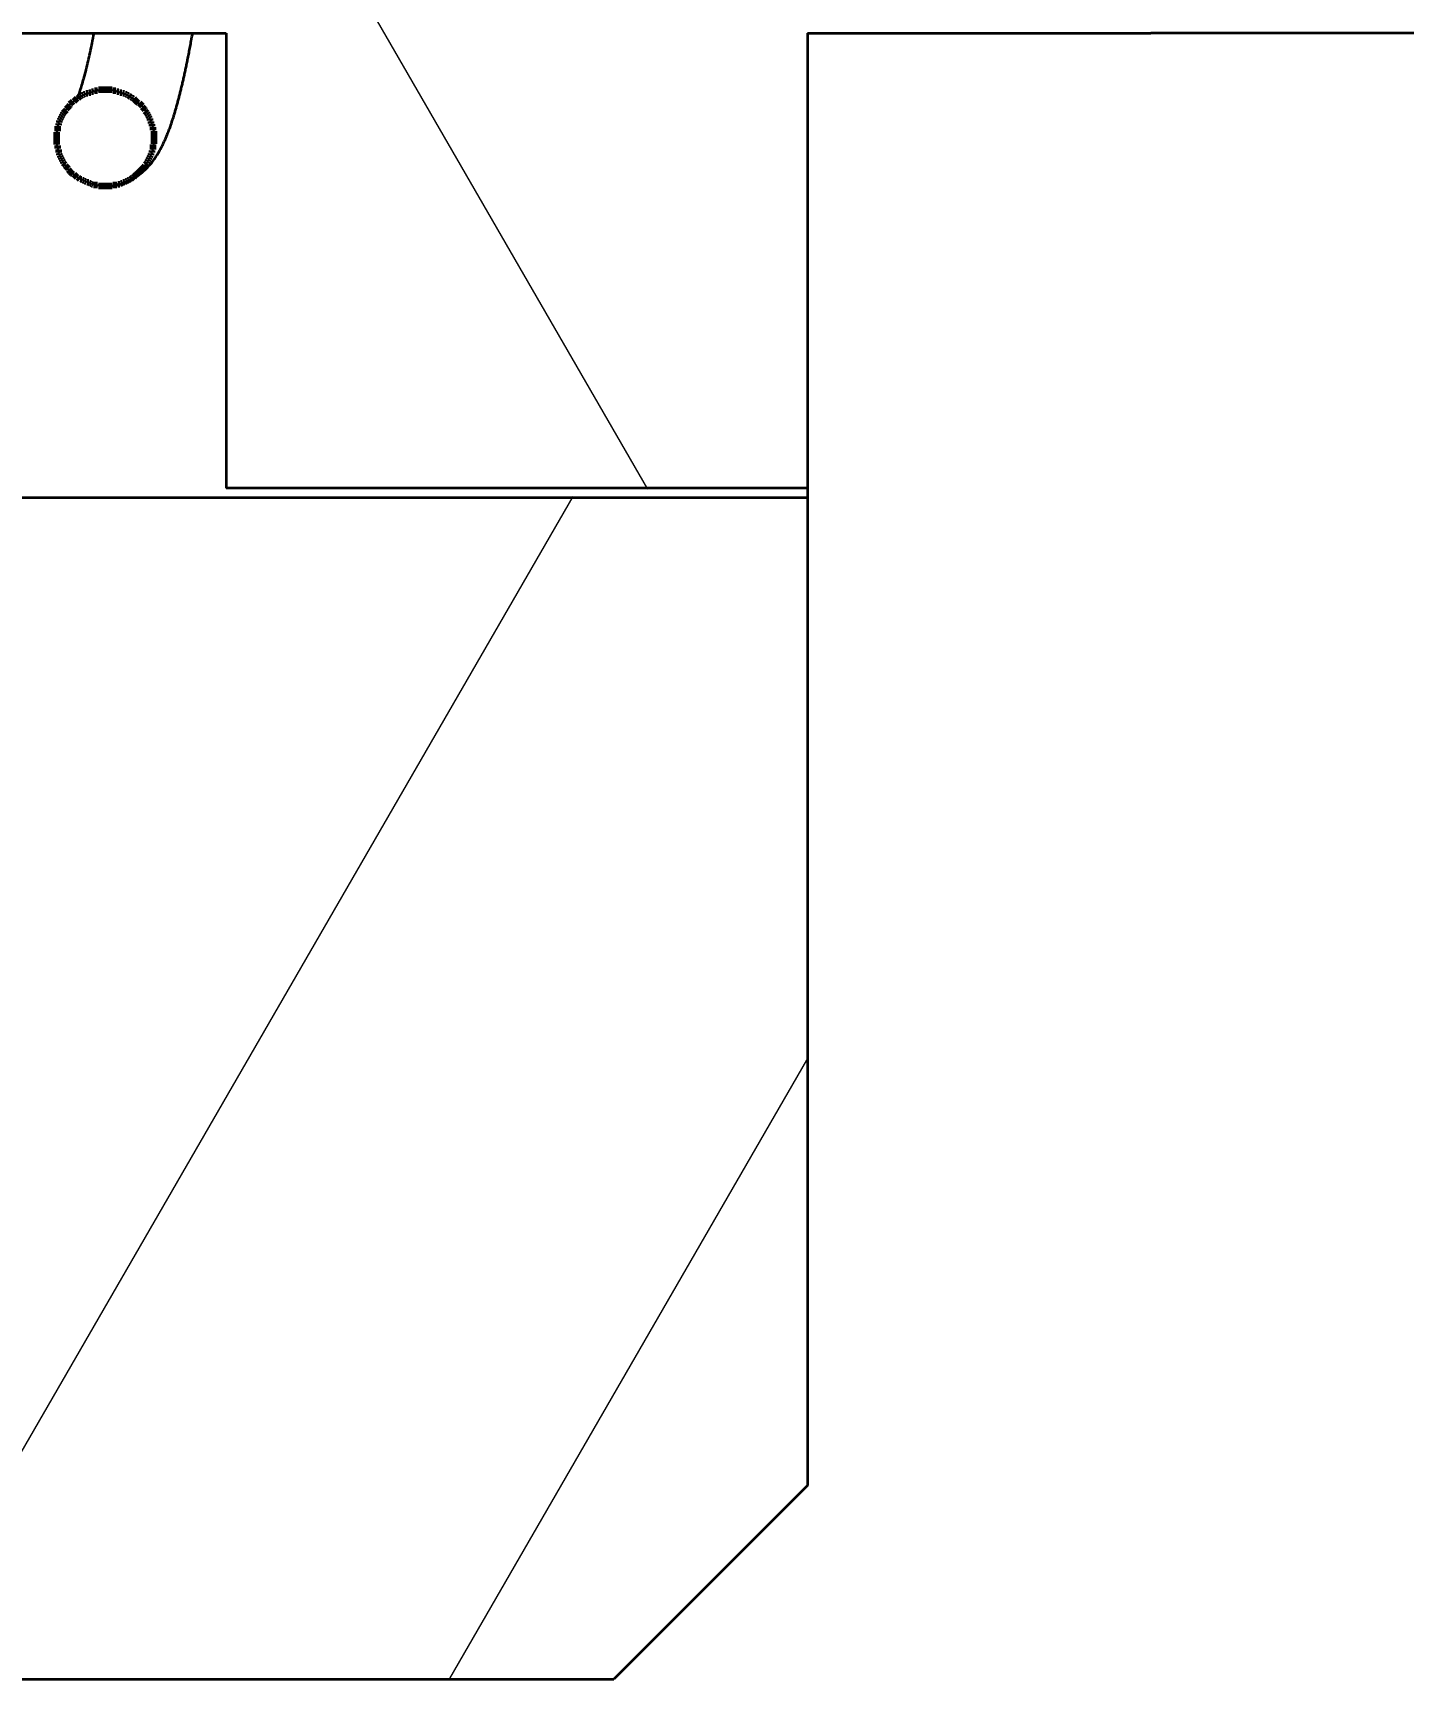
# Model space of a CAD drawing. Extents: x 0 to 420, y 0 to 297.
# Drawn here: x 181.04 to 195.18, y 150.96 to 167.96 of the extents above; entities that cross this region are included whole.
import ezdxf
from ezdxf.enums import TextEntityAlignment as Align

# ---------------------------------------------------------------- set-up
doc = ezdxf.new("R2010")
doc.units = 0
doc.layers.get('0').update_dxf_attribs({"lineweight": 13})
doc.styles.get("Standard").update_dxf_attribs({"font": 'isocp.shx'})
doc.dimstyles.get("Standard").update_dxf_attribs({"dimtxt": 2.5, "dimasz": 2.5, "dimexe": 1.25, "dimexo": 0.625, "dimtad": 1, "dimcen": 2.5, "dimadec": 0, "dimazin": 0, "dimtfac": 1, "dimtmove": 0, "dimatfit": 0, "dimfxl": 1, "dimarcsym": 0})

# ---------------------------------------------------------------- blocks, each defined once
blk = doc.blocks.new('*D71')
at = {"color": 7, "lineweight": 18}
for p, q in [((62.03125, 167.439701), (62.03125, 238.86713)), ((220.031258, 175.665539), (220.031258, 238.86713)), ((64.929024, 236.86713), (217.133484, 236.86713))]:
    blk.add_line(p, q, dxfattribs=at)
for points in [[(64.929024, 237.643589), (62.03125, 236.86713), (64.929024, 236.090672)], [(217.133484, 236.090672), (220.031258, 236.86713), (217.133484, 237.643589)]]:
    blk.add_lwpolyline(points, close=True, dxfattribs=at)
for points in [[(64.929024, 237.643589), (62.03125, 236.86713), (64.929024, 237.643589), (64.929024, 236.090672)], [(217.133484, 236.090672), (220.031258, 236.86713), (217.133484, 236.090672), (217.133484, 237.643589)]]:
    blk.add_solid(points, dxfattribs=at)
for s, width, p, p2 in [('158', 0.699227, (132.551709, 239.86713), (139.194366, 239.86713)), ('%%p0,2', 0.70409, (140.944366, 239.86713), (149.5108, 239.86713))]:
    blk.add_text(s, height=3.5, dxfattribs=dict(at, width=width)).set_placement(p, p2, align=Align.FIT)
blk = doc.blocks.new('BLOCK1731')
at = {"color": 7, "lineweight": 35}
for p, q in [((8.2, 94.081), (42.2, 94.081)), ((42.2, 94.081), (42.2, 89.381)), ((48.2, 94.081), (48.2, 89.281)), ((48.2, 94.081), (48.2, 89.381)), ((48.2, 94.081), (51.741, 94.081)), ((67.2, 94.081), (51.741, 94.081)), ((48.2, 89.281), (11.2, 89.281)), ((48.2, 89.381), (42.2, 89.381)), ((48.2, 89.281), (48.2, 79.081)), ((48.2, 79.081), (46.2, 77.081)), ((25.2, 77.081), (46.2, 77.081))]:
    blk.add_line(p, q, dxfattribs=at)
for points, knots in [([(40.664, 93.409), (40.669, 93.422), (40.68, 93.452), (40.697, 93.502), (40.715, 93.561), (40.734, 93.629), (40.754, 93.704), (40.774, 93.788), (40.794, 93.878), (40.815, 93.977), (40.828, 94.045), (40.835, 94.081)], [0, 0, 0, 0, 0.0421515, 0.095494, 0.1575706, 0.2278961, 0.3060805, 0.3917252, 0.484567, 0.5843614, 0.6942928, 0.6942928, 0.6942928, 0.6942928]), ([(40.664, 93.409), (40.669, 93.422), (40.68, 93.452), (40.697, 93.502), (40.715, 93.561), (40.734, 93.629), (40.754, 93.704), (40.774, 93.788), (40.794, 93.878), (40.815, 93.977), (40.828, 94.045), (40.835, 94.081)], [0, 0, 0, 0, 0.0421515, 0.095494, 0.1575706, 0.2278961, 0.3060805, 0.3917252, 0.484567, 0.5843614, 0.6942928, 0.6942928, 0.6942928, 0.6942928]), ([(40.95, 92.498), (40.967, 92.498), (41.003, 92.5), (41.057, 92.507), (41.113, 92.521), (41.17, 92.541), (41.229, 92.569), (41.289, 92.606), (41.349, 92.654), (41.398, 92.704), (41.438, 92.751), (41.472, 92.799), (41.505, 92.852), (41.532, 92.903), (41.552, 92.944), (41.568, 92.978), (41.583, 93.013), (41.599, 93.053), (41.615, 93.094), (41.629, 93.136), (41.642, 93.174), (41.654, 93.21), (41.665, 93.247), (41.676, 93.285), (41.687, 93.323), (41.698, 93.363), (41.709, 93.404), (41.72, 93.445), (41.73, 93.488), (41.741, 93.532), (41.751, 93.577), (41.762, 93.622), (41.772, 93.669), (41.782, 93.717), (41.793, 93.767), (41.804, 93.821), (41.815, 93.879), (41.827, 93.939), (41.839, 94.007), (41.848, 94.054), (41.853, 94.081)], [0, 0, 0, 0, 0.051925, 0.106198, 0.163411, 0.223949, 0.288484, 0.358073, 0.434848, 0.517444, 0.569436, 0.620154, 0.694306, 0.755735, 0.793432, 0.831056, 0.868808, 0.907877, 0.958051, 1.002981, 1.040152, 1.078022, 1.116649, 1.156077, 1.196358, 1.237515, 1.279582, 1.322548, 1.366463, 1.411497, 1.457375, 1.504386, 1.552314, 1.601358, 1.651362, 1.705596, 1.766481, 1.827929, 1.890713, 1.971928, 1.971928, 1.971928, 1.971928]), ([(40.95, 92.498), (40.967, 92.498), (41.003, 92.5), (41.057, 92.507), (41.113, 92.521), (41.17, 92.541), (41.229, 92.569), (41.289, 92.606), (41.349, 92.654), (41.398, 92.704), (41.438, 92.751), (41.472, 92.799), (41.505, 92.852), (41.532, 92.903), (41.552, 92.944), (41.568, 92.978), (41.583, 93.013), (41.599, 93.053), (41.615, 93.094), (41.629, 93.136), (41.642, 93.174), (41.654, 93.21), (41.665, 93.247), (41.676, 93.285), (41.687, 93.323), (41.698, 93.363), (41.709, 93.404), (41.72, 93.445), (41.73, 93.488), (41.741, 93.532), (41.751, 93.577), (41.762, 93.622), (41.772, 93.669), (41.782, 93.717), (41.793, 93.767), (41.804, 93.821), (41.815, 93.879), (41.827, 93.939), (41.839, 94.007), (41.848, 94.054), (41.853, 94.081)], [0, 0, 0, 0, 0.051925, 0.106198, 0.163411, 0.223949, 0.288484, 0.358073, 0.434848, 0.517444, 0.569436, 0.620154, 0.694306, 0.755735, 0.793432, 0.831056, 0.868808, 0.907877, 0.958051, 1.002981, 1.040152, 1.078022, 1.116649, 1.156077, 1.196358, 1.237515, 1.279582, 1.322548, 1.366463, 1.411497, 1.457375, 1.504386, 1.552314, 1.601358, 1.651362, 1.705596, 1.766481, 1.827929, 1.890713, 1.971928, 1.971928, 1.971928, 1.971928])]:
    blk.add_open_spline(points, degree=3, knots=knots, dxfattribs=at)
blk = doc.blocks.new('BLOCK1739')
at = {"color": 7, "lineweight": 140}
for p, q in [((40.579758, 93.328255), (40.589767, 93.338249)), ((40.589767, 93.348251), (40.599773, 93.358253)), ((40.589767, 93.338249), (40.589767, 93.348251)), ((40.599773, 93.358253), (40.609779, 93.368256)), ((40.609779, 93.368256), (40.619789, 93.37825)), ((40.619789, 93.37825), (40.629795, 93.37825)), ((40.629795, 93.37825), (40.639805, 93.388252)), ((40.639805, 93.388252), (40.649811, 93.398254)), ((40.649811, 93.398254), (40.659817, 93.408249)), ((40.659817, 93.408249), (40.669827, 93.408249)), ((40.669827, 93.408249), (40.679832, 93.418251)), ((40.679832, 93.418251), (40.689842, 93.428253)), ((40.689842, 93.428253), (40.699848, 93.428253)), ((40.699848, 93.428253), (40.709854, 93.438255)), ((40.709854, 93.438255), (40.719864, 93.438255)), ((40.719864, 93.438255), (40.72987, 93.44825)), ((40.72987, 93.44825), (40.73988, 93.44825)), ((40.73988, 93.44825), (40.749886, 93.458252)), ((40.749886, 93.458252), (40.759892, 93.458252)), ((40.759892, 93.458252), (40.769901, 93.458252)), ((40.769901, 93.458252), (40.779907, 93.468254)), ((40.779907, 93.468254), (40.789917, 93.468254)), ((40.789917, 93.468254), (40.799923, 93.468254)), ((40.799923, 93.468254), (40.809933, 93.478249)), ((40.809933, 93.478249), (40.819939, 93.478249)), ((40.819939, 93.478249), (40.829945, 93.478249)), ((40.829945, 93.478249), (40.839954, 93.488251)), ((40.839954, 93.488251), (40.84996, 93.488251)), ((40.84996, 93.488251), (40.85997, 93.488251)), ((40.85997, 93.488251), (40.869976, 93.488251)), ((40.869976, 93.488251), (40.879982, 93.498253)), ((40.879982, 93.498253), (40.889992, 93.498253)), ((40.889992, 93.498253), (40.899998, 93.498253)), ((40.899998, 93.498253), (40.910007, 93.498253)), ((40.910007, 93.498253), (40.920013, 93.498253)), ((40.920013, 93.498253), (40.930019, 93.498253)), ((40.930019, 93.498253), (40.940029, 93.498253)), ((40.940029, 93.498253), (40.950035, 93.498253)), ((40.950035, 93.498253), (40.960045, 93.498253)), ((40.960045, 93.498253), (40.970051, 93.498253)), ((40.970051, 93.498253), (40.980057, 93.498253)), ((40.980057, 93.498253), (40.990067, 93.498253)), ((40.990067, 93.498253), (41.000072, 93.498253)), ((41.000072, 93.498253), (41.010082, 93.498253)), ((41.010082, 93.498253), (41.020088, 93.498253)), ((41.020088, 93.498253), (41.030098, 93.488251)), ((41.030098, 93.488251), (41.040104, 93.488251)), ((41.040104, 93.488251), (41.05011, 93.488251)), ((41.05011, 93.488251), (41.06012, 93.488251)), ((41.06012, 93.488251), (41.070126, 93.478249)), ((41.070126, 93.478249), (41.080135, 93.478249)), ((41.080135, 93.478249), (41.090141, 93.478249)), ((41.090141, 93.478249), (41.100147, 93.468254)), ((41.100147, 93.468254), (41.110157, 93.468254)), ((41.110157, 93.468254), (41.120163, 93.468254)), ((41.120163, 93.468254), (41.130173, 93.458252)), ((41.130173, 93.458252), (41.140179, 93.458252)), ((41.140179, 93.458252), (41.150185, 93.458252)), ((41.150185, 93.458252), (41.160194, 93.44825)), ((41.160194, 93.44825), (41.1702, 93.44825)), ((41.1702, 93.44825), (41.18021, 93.438255)), ((41.18021, 93.438255), (41.190216, 93.438255)), ((41.190216, 93.438255), (41.200226, 93.428253)), ((41.200226, 93.428253), (41.210232, 93.418251)), ((41.210232, 93.418251), (41.220238, 93.418251)), ((41.220238, 93.418251), (41.230247, 93.408249)), ((41.230247, 93.408249), (41.240253, 93.408249)), ((41.240253, 93.408249), (41.250263, 93.398254)), ((41.250263, 93.398254), (41.260269, 93.388252)), ((41.260269, 93.388252), (41.270275, 93.37825)), ((41.270275, 93.37825), (41.280285, 93.368256)), ((41.280285, 93.368256), (41.290291, 93.358253)), ((41.290291, 93.358253), (41.300301, 93.358253)), ((41.300301, 93.358253), (41.310307, 93.348251)), ((41.310307, 93.348251), (41.320312, 93.338249)), ((41.320312, 93.338249), (41.330322, 93.328255)), ((40.479683, 93.178253), (40.489689, 93.188255)), ((40.479683, 93.168251), (40.479683, 93.178253)), ((40.479683, 93.158249), (40.479683, 93.168251)), ((40.489689, 93.19825), (40.499699, 93.208252)), ((40.489689, 93.188255), (40.489689, 93.19825)), ((40.499699, 93.218254), (40.509705, 93.228249)), ((40.499699, 93.208252), (40.499699, 93.218254)), ((40.509705, 93.238251), (40.519714, 93.248253)), ((40.509705, 93.228249), (40.509705, 93.238251)), ((40.519714, 93.258255), (40.52972, 93.26825)), ((40.519714, 93.248253), (40.519714, 93.258255)), ((40.52972, 93.26825), (40.539726, 93.278252)), ((40.539726, 93.278252), (40.549736, 93.288254)), ((40.549736, 93.298248), (40.559742, 93.30825)), ((40.549736, 93.288254), (40.549736, 93.298248)), ((40.559742, 93.30825), (40.569752, 93.318253)), ((40.569752, 93.318253), (40.579758, 93.328255)), ((41.330322, 93.328255), (41.330322, 93.318253)), ((41.330322, 93.318253), (41.340328, 93.30825)), ((41.340328, 93.30825), (41.350338, 93.298248)), ((41.350338, 93.298248), (41.360344, 93.288254)), ((41.360344, 93.288254), (41.360344, 93.278252)), ((41.360344, 93.278252), (41.37035, 93.26825)), ((41.37035, 93.26825), (41.38036, 93.258255)), ((41.38036, 93.258255), (41.38036, 93.248253)), ((41.38036, 93.248253), (41.390366, 93.238251)), ((41.390366, 93.238251), (41.390366, 93.228249)), ((41.390366, 93.228249), (41.400375, 93.218254)), ((41.400375, 93.218254), (41.400375, 93.208252)), ((41.400375, 93.208252), (41.410381, 93.19825)), ((41.410381, 93.19825), (41.410381, 93.188255)), ((41.410381, 93.188255), (41.410381, 93.178253)), ((41.410381, 93.178253), (41.420391, 93.168251)), ((41.420391, 93.168251), (41.420391, 93.158249)), ((40.449661, 93.05825), (40.459667, 93.068253)), ((40.449661, 93.048248), (40.449661, 93.05825)), ((40.449661, 93.038254), (40.449661, 93.048248)), ((40.449661, 93.028252), (40.449661, 93.038254)), ((40.449661, 93.01825), (40.449661, 93.028252)), ((40.449661, 93.008255), (40.449661, 93.01825)), ((40.449661, 92.998253), (40.449661, 93.008255)), ((40.449661, 92.988251), (40.449661, 92.998253)), ((40.459667, 93.118248), (40.469677, 93.12825)), ((40.459667, 93.108253), (40.459667, 93.118248)), ((40.459667, 93.098251), (40.459667, 93.108253)), ((40.459667, 93.088249), (40.459667, 93.098251)), ((40.459667, 93.078255), (40.459667, 93.088249)), ((40.459667, 93.068253), (40.459667, 93.078255)), ((40.469677, 93.148254), (40.479683, 93.158249)), ((40.469677, 93.138252), (40.469677, 93.148254)), ((40.469677, 93.12825), (40.469677, 93.138252)), ((41.420391, 93.158249), (41.420391, 93.148254)), ((41.420391, 93.148254), (41.430397, 93.138252)), ((41.430397, 93.138252), (41.430397, 93.12825)), ((41.430397, 93.12825), (41.430397, 93.118248)), ((41.430397, 93.118248), (41.440403, 93.108253)), ((41.440403, 93.108253), (41.440403, 93.098251)), ((41.440403, 93.098251), (41.440403, 93.088249)), ((41.440403, 93.088249), (41.440403, 93.078255)), ((41.440403, 93.078255), (41.450413, 93.068253)), ((41.450413, 93.068253), (41.450413, 93.05825)), ((41.450413, 93.05825), (41.450413, 93.048248)), ((41.450413, 93.048248), (41.450413, 93.038254)), ((41.450413, 93.038254), (41.450413, 93.028252)), ((41.450413, 93.028252), (41.450413, 93.01825)), ((41.450413, 93.01825), (41.450413, 93.008255)), ((41.450413, 93.008255), (41.450413, 92.998253)), ((41.450413, 92.998253), (41.450413, 92.988251)), ((40.449661, 92.978249), (40.449661, 92.988251)), ((40.449661, 92.968254), (40.449661, 92.978249)), ((40.449661, 92.958252), (40.449661, 92.968254)), ((40.449661, 92.94825), (40.449661, 92.958252)), ((40.449661, 92.938248), (40.449661, 92.94825)), ((40.449661, 92.928253), (40.449661, 92.938248)), ((40.459667, 92.918251), (40.449661, 92.928253)), ((40.459667, 92.908249), (40.459667, 92.918251)), ((40.459667, 92.898254), (40.459667, 92.908249)), ((40.459667, 92.888252), (40.459667, 92.898254)), ((40.469677, 92.87825), (40.459667, 92.888252)), ((40.469677, 92.868248), (40.469677, 92.87825)), ((40.469677, 92.858253), (40.469677, 92.868248)), ((40.469677, 92.848251), (40.469677, 92.858253)), ((40.479683, 92.838249), (40.469677, 92.848251)), ((40.479683, 92.828255), (40.479683, 92.838249)), ((40.479683, 92.818253), (40.479683, 92.828255)), ((41.430397, 92.848251), (41.420391, 92.838249)), ((41.420391, 92.838249), (41.420391, 92.828255)), ((41.420391, 92.828255), (41.420391, 92.818253)), ((41.440403, 92.87825), (41.430397, 92.868248)), ((41.430397, 92.868248), (41.430397, 92.858253)), ((41.430397, 92.858253), (41.430397, 92.848251)), ((41.450413, 92.938248), (41.440403, 92.928253)), ((41.440403, 92.928253), (41.440403, 92.918251)), ((41.440403, 92.918251), (41.440403, 92.908249)), ((41.440403, 92.908249), (41.440403, 92.898254)), ((41.440403, 92.898254), (41.440403, 92.888252)), ((41.440403, 92.888252), (41.440403, 92.87825)), ((41.450413, 92.988251), (41.450413, 92.978249)), ((41.450413, 92.978249), (41.450413, 92.968254)), ((41.450413, 92.968254), (41.450413, 92.958252)), ((41.450413, 92.958252), (41.450413, 92.94825)), ((41.450413, 92.94825), (41.450413, 92.938248)), ((40.489689, 92.80825), (40.479683, 92.818253)), ((40.489689, 92.798248), (40.489689, 92.80825)), ((40.499699, 92.788254), (40.489689, 92.798248)), ((40.499699, 92.778252), (40.499699, 92.788254)), ((40.509705, 92.76825), (40.499699, 92.778252)), ((40.509705, 92.758247), (40.509705, 92.76825)), ((40.519714, 92.748253), (40.509705, 92.758247)), ((40.519714, 92.738251), (40.519714, 92.748253)), ((40.52972, 92.728249), (40.519714, 92.738251)), ((40.539726, 92.718254), (40.52972, 92.728249)), ((40.539726, 92.708252), (40.539726, 92.718254)), ((40.549736, 92.69825), (40.539726, 92.708252)), ((40.559742, 92.688248), (40.549736, 92.69825)), ((40.569752, 92.678253), (40.559742, 92.688248)), ((40.569752, 92.668251), (40.569752, 92.678253)), ((40.579758, 92.658249), (40.569752, 92.668251)), ((40.589767, 92.648254), (40.579758, 92.658249)), ((41.310307, 92.658249), (41.300301, 92.648254)), ((41.320312, 92.668251), (41.310307, 92.658249)), ((41.330322, 92.678253), (41.320312, 92.668251)), ((41.340328, 92.688248), (41.330322, 92.678253)), ((41.350338, 92.69825), (41.340328, 92.688248)), ((41.360344, 92.708252), (41.350338, 92.69825)), ((41.37035, 92.728249), (41.360344, 92.718254)), ((41.360344, 92.718254), (41.360344, 92.708252)), ((41.38036, 92.738251), (41.37035, 92.728249)), ((41.390366, 92.758247), (41.38036, 92.748253)), ((41.38036, 92.748253), (41.38036, 92.738251)), ((41.400375, 92.778252), (41.390366, 92.76825)), ((41.390366, 92.76825), (41.390366, 92.758247)), ((41.410381, 92.798248), (41.400375, 92.788254)), ((41.400375, 92.788254), (41.400375, 92.778252)), ((41.420391, 92.818253), (41.410381, 92.80825)), ((41.410381, 92.80825), (41.410381, 92.798248)), ((40.599773, 92.638252), (40.589767, 92.648254)), ((40.609779, 92.62825), (40.599773, 92.638252)), ((40.619789, 92.618248), (40.609779, 92.62825)), ((40.629795, 92.618248), (40.619789, 92.618248)), ((40.639805, 92.608253), (40.629795, 92.618248)), ((40.649811, 92.598251), (40.639805, 92.608253)), ((40.659817, 92.588249), (40.649811, 92.598251)), ((40.669827, 92.588249), (40.659817, 92.588249)), ((40.679832, 92.578247), (40.669827, 92.588249)), ((40.689842, 92.568253), (40.679832, 92.578247)), ((40.699848, 92.568253), (40.689842, 92.568253)), ((40.709854, 92.568253), (40.699848, 92.568253)), ((40.719864, 92.55825), (40.709854, 92.568253)), ((40.72987, 92.55825), (40.719864, 92.55825)), ((40.73988, 92.548248), (40.72987, 92.55825)), ((40.749886, 92.548248), (40.73988, 92.548248)), ((40.759892, 92.538254), (40.749886, 92.548248)), ((40.769901, 92.538254), (40.759892, 92.538254)), ((40.779907, 92.538254), (40.769901, 92.538254)), ((40.789917, 92.528252), (40.779907, 92.538254)), ((40.799923, 92.528252), (40.789917, 92.528252)), ((40.809933, 92.51825), (40.799923, 92.528252)), ((40.819939, 92.51825), (40.809933, 92.51825)), ((40.829945, 92.508247), (40.819939, 92.51825)), ((40.839954, 92.508247), (40.829945, 92.508247)), ((40.84996, 92.508247), (40.839954, 92.508247)), ((40.85997, 92.508247), (40.84996, 92.508247)), ((40.869976, 92.508247), (40.85997, 92.508247)), ((40.879982, 92.498253), (40.869976, 92.508247)), ((40.889992, 92.498253), (40.879982, 92.498253)), ((40.899998, 92.498253), (40.889992, 92.498253)), ((40.910007, 92.498253), (40.899998, 92.498253)), ((40.920013, 92.498253), (40.910007, 92.498253)), ((40.930019, 92.498253), (40.920013, 92.498253)), ((40.940029, 92.498253), (40.930019, 92.498253)), ((40.950035, 92.498253), (40.940029, 92.498253)), ((40.960045, 92.498253), (40.950035, 92.498253)), ((40.970051, 92.498253), (40.960045, 92.498253)), ((40.980057, 92.498253), (40.970051, 92.498253)), ((40.990067, 92.498253), (40.980057, 92.498253)), ((41.000072, 92.498253), (40.990067, 92.498253)), ((41.010082, 92.498253), (41.000072, 92.498253)), ((41.020088, 92.498253), (41.010082, 92.498253)), ((41.030098, 92.508247), (41.020088, 92.498253)), ((41.040104, 92.508247), (41.030098, 92.508247)), ((41.05011, 92.508247), (41.040104, 92.508247)), ((41.06012, 92.508247), (41.05011, 92.508247)), ((41.070126, 92.508247), (41.06012, 92.508247)), ((41.080135, 92.51825), (41.070126, 92.508247)), ((41.090141, 92.51825), (41.080135, 92.51825)), ((41.100147, 92.51825), (41.090141, 92.51825)), ((41.110157, 92.528252), (41.100147, 92.51825)), ((41.120163, 92.528252), (41.110157, 92.528252)), ((41.130173, 92.538254), (41.120163, 92.528252)), ((41.140179, 92.538254), (41.130173, 92.538254)), ((41.150185, 92.538254), (41.140179, 92.538254)), ((41.160194, 92.548248), (41.150185, 92.538254)), ((41.1702, 92.548248), (41.160194, 92.548248)), ((41.18021, 92.55825), (41.1702, 92.548248)), ((41.190216, 92.55825), (41.18021, 92.55825)), ((41.200226, 92.568253), (41.190216, 92.55825)), ((41.210232, 92.568253), (41.200226, 92.568253)), ((41.220238, 92.578247), (41.210232, 92.568253)), ((41.230247, 92.588249), (41.220238, 92.578247)), ((41.240253, 92.588249), (41.230247, 92.588249)), ((41.250263, 92.598251), (41.240253, 92.588249)), ((41.260269, 92.608253), (41.250263, 92.598251)), ((41.270275, 92.618248), (41.260269, 92.608253)), ((41.280285, 92.62825), (41.270275, 92.618248)), ((41.290291, 92.638252), (41.280285, 92.62825)), ((41.300301, 92.648254), (41.290291, 92.638252))]:
    blk.add_line(p, q, dxfattribs=at)
blk = doc.blocks.new('BLOCK1740')
at = {"color": 7, "lineweight": 18}
blk.add_line((46.55101, 89.371284), (40.401119, 100.023209), dxfattribs=at)
blk = doc.blocks.new('BLOCK1741')
at = {"color": 7, "lineweight": 18}
for p, q in [((38.733139, 77.087761), (45.780048, 89.293365)), ((44.506641, 77.087761), (48.193546, 83.473671))]:
    blk.add_line(p, q, dxfattribs=at)

msp = doc.modelspace()

# ---------------------------------------------------------------- block references
at = {"lineweight": 0}
for name in ['BLOCK1731', 'BLOCK1740', 'BLOCK1741', 'BLOCK1739']:
    msp.add_blockref(name, (140.831253, 73.876987), dxfattribs=at)

# ---------------------------------------------------------------- dimensions: what is measured, and where the dimension line sits
at = {"color": 0, "lineweight": 0}
dim = msp.add_linear_dim(base=(62.03125, 236.86713), p1=(220.031258, 175.665536), p2=(62.03125, 167.439699), angle=180, text='<>{}{%%p0,2}', dimstyle='STANDARD', override={"dimtol": 0, "dimlim": 0, "dimtp": 0.2, "dimtm": 0.2}, dxfattribs=at)
dim.commit()
dim.dimension.update_dxf_attribs({"geometry": '*D71', "text_midpoint": (141.031254, 236.86713), "dimtype": 160, "oblique_angle": 5156.620156})

doc.saveas('drawing.dxf')
